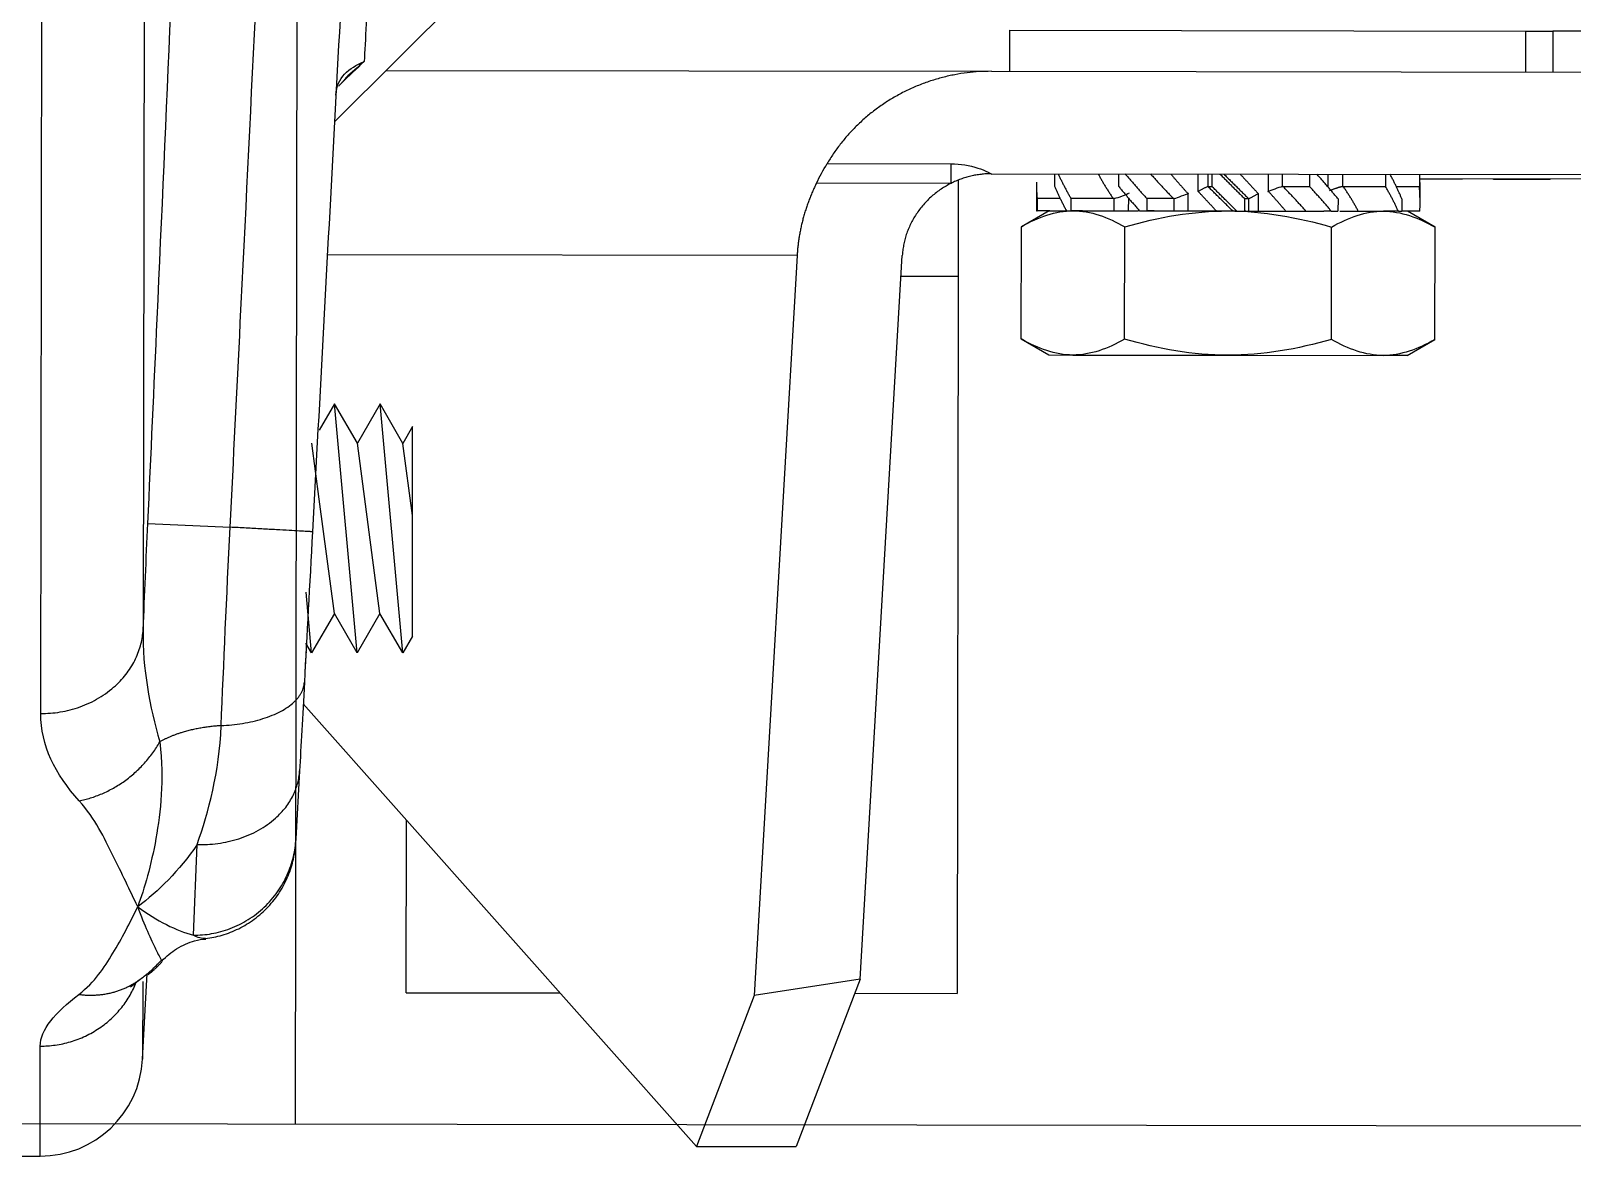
# Model space of a CAD drawing. Header units: millimetres. Extents: x 9 to 403, y 12 to 283.
# Drawn here: x 69.20903 to 69.25698, y 241.09897 to 241.13398 of the extents above; entities that cross this region are included whole.
import ezdxf

# ---------------------------------------------------------------- set-up
doc = ezdxf.new("R2010")
doc.units = ezdxf.units.MM
doc.layers.add('SITE_20200109$0$22', color=40, linetype='Continuous')

# ---------------------------------------------------------------- blocks, each defined once
blk = doc.blocks.new('SITE_20200109$0$A$C3D8971C')
at = {"color": 9, "linetype": 'Continuous'}
for p, q in [((-705, -960.5), (-705, -750.5)), ((-705, -800.5), (-305, -800.5))]:
    blk.add_line(p, q, dxfattribs=at)
at = {"color": 9, "linetype": 'Continuous', "extrusion": (0, 1, 0)}
for p, q in [((-706, -789.194), (-706, -792.556)), ((-706, -792.556), (-702.577, -792.556)), ((-692.232, -792.556), (-652.276, -792.556)), ((-702.979, -795.739), (-700.317, -795.878)), ((-700.558, -795.739), (-702.979, -795.739)), ((-650.846, -795.739), (-689.619, -795.739)), ((-686.314, -795.879), (-686.428, -798.439)), ((-699.12, -797.316), (-696.301, -797.427)), ((-696.121, -800.499), (-696.166, -800.497)), ((-694.007, -800.61), (-696.121, -800.499)), ((-691.918, -800.719), (-705.671, -812.969)), ((-690.33, -800.975), (-690.031, -800.803)), ((-690.33, -800.975), (-688.444, -800.803)), ((-689.102, -801.684), (-690.33, -800.975)), ((-685.555, -801.209), (-683.811, -800.975)), ((-689.102, -801.684), (-685.555, -801.209)), ((-682.583, -801.684), (-683.406, -801.209)), ((-677.95, -816.064), (-677.95, -801.452)), ((-690.33, -802.393), (-689.102, -801.684)), ((-690.33, -802.393), (-682.583, -801.684)), ((-683.811, -802.393), (-682.583, -801.684)), ((-673.813, -801.669), (-656.168, -819.314)), ((-689.102, -803.102), (-690.33, -802.393)), ((-689.102, -803.102), (-683.811, -802.393)), ((-682.583, -803.102), (-683.811, -802.393)), ((-690.33, -803.811), (-689.102, -803.102)), ((-690.33, -803.811), (-682.583, -803.102)), ((-683.811, -803.811), (-682.583, -803.102)), ((-672.213, -803.269), (-672.213, -822.097)), ((-700.9, -803.933), (-695.526, -803.933)), ((-700.9, -803.933), (-700.9, -808.72)), ((-689.809, -804.112), (-690.33, -803.811)), ((-686.057, -804.112), (-683.811, -803.811)), ((-683.289, -804.112), (-683.811, -803.811)), ((-689.809, -804.112), (-683.289, -804.112)), ((-700.969, -814.756), (-705.671, -812.969)), ((-705.671, -812.969), (-705.671, -816.075)), ((-700.457, -818.057), (-700.969, -814.756)), ((-677.95, -816.064), (-700.969, -814.756)), ((-700.457, -818.057), (-705.671, -816.075)), ((-675.7, -820.848), (-675.7, -816.663)), ((-675.091, -816.992), (-675.091, -820.848)), ((-700.9, -817.888), (-700.9, -821.069)), ((-700.457, -818.057), (-677.95, -819.335)), ((-678.587, -819.299), (-678.587, -821.069)), ((-678.587, -821.069), (-700.9, -821.069)), ((-675.6, -821.069), (-678.587, -821.069)), ((-675.7, -820.848), (-675.091, -820.848)), ((-675.4, -822.097), (-675.4, -877.416)), ((-672.213, -822.097), (-672.213, -877.416)), ((-670.937, -822.663), (-672.213, -822.663)), ((-670.937, -822.663), (-670.937, -838.719)), ((-680.538, -823.038), (-681.035, -823.9)), ((-680.538, -823.038), (-677.045, -823.038)), ((-676.548, -823.9), (-677.045, -823.038)), ((-676.548, -823.51), (-676.548, -823.526)), ((-676.165, -823.526), (-676.548, -823.526)), ((-676.548, -823.926), (-676.548, -823.526)), ((-675.659, -823.504), (-676.289, -823.504)), ((-676.165, -824.243), (-676.165, -823.526)), ((-681.035, -823.9), (-681.035, -824.646)), ((-676.548, -823.9), (-676.548, -824.438)), ((-675.4, -824.068), (-675.783, -824.068)), ((-681.035, -824.646), (-681.035, -829.471)), ((-676.548, -824.438), (-676.548, -824.578)), ((-676.548, -824.942), (-676.548, -824.578)), ((-676.165, -824.578), (-676.548, -824.578)), ((-676.548, -824.646), (-676.548, -826.684)), ((-676.165, -825.891), (-676.165, -824.578)), ((-676.548, -825.922), (-676.163, -825.922)), ((-675.4, -826.057), (-675.783, -826.057)), ((-680.538, -826.255), (-677.045, -826.255)), ((-676.145, -826.364), (-676.548, -826.364)), ((-676.548, -826.715), (-676.548, -826.941)), ((-676.165, -826.941), (-676.548, -826.941)), ((-676.548, -827.171), (-676.548, -826.941)), ((-676.548, -826.941), (-676.548, -829.471)), ((-676.165, -827.771), (-676.165, -826.941)), ((-676.548, -827.791), (-676.163, -827.791)), ((-676.007, -828.218), (-676.548, -828.218)), ((-675.941, -828.536), (-675.4, -828.536)), ((-675.4, -828.832), (-675.785, -828.832)), ((-675.783, -828.835), (-675.783, -828.961)), ((-675.4, -828.961), (-675.783, -828.961)), ((-681.035, -829.471), (-681.035, -834.297)), ((-676.548, -829.471), (-676.548, -829.696)), ((-676.548, -829.731), (-676.548, -829.696)), ((-676.548, -829.731), (-676.548, -829.981)), ((-676.548, -830.016), (-676.548, -829.981)), ((-676.165, -829.981), (-676.548, -829.981)), ((-676.548, -829.981), (-676.548, -832.45)), ((-676.548, -830.111), (-676.163, -830.111)), ((-676.165, -830.108), (-676.165, -829.981)), ((-676.007, -830.407), (-676.548, -830.407)), ((-675.941, -830.725), (-675.4, -830.725)), ((-675.4, -831.152), (-675.785, -831.152)), ((-675.783, -831.172), (-675.783, -832.002)), ((-675.4, -832.002), (-675.783, -832.002)), ((-680.538, -832.688), (-677.045, -832.688)), ((-676.548, -832.677), (-676.548, -832.45)), ((-676.548, -832.677), (-676.548, -832.886)), ((-675.802, -832.579), (-675.4, -832.579)), ((-676.165, -832.886), (-676.548, -832.886)), ((-676.548, -832.939), (-676.548, -834.297)), ((-675.4, -833.021), (-675.785, -833.021)), ((-675.783, -833.052), (-675.783, -834.365)), ((-681.035, -835.043), (-681.035, -834.297)), ((-676.548, -834.405), (-676.548, -834.297)), ((-676.548, -834.764), (-676.548, -834.405)), ((-675.4, -834.365), (-675.783, -834.365)), ((-675.783, -834.7), (-675.783, -835.417)), ((-681.035, -835.043), (-680.538, -835.905)), ((-677.045, -835.905), (-676.548, -835.043)), ((-676.548, -834.764), (-676.548, -834.875)), ((-676.165, -834.875), (-676.548, -834.875)), ((-676.548, -835.043), (-676.548, -834.875)), ((-676.548, -835.433), (-676.548, -835.043)), ((-676.289, -835.438), (-675.659, -835.438)), ((-675.4, -835.417), (-675.783, -835.417)), ((-675.553, -835.484), (-675.553, -835.438)), ((-675.553, -835.484), (-675.527, -835.484)), ((-675.553, -835.549), (-675.553, -835.484)), ((-675.553, -835.549), (-675.527, -835.549)), ((-675.553, -835.635), (-675.553, -835.549)), ((-675.553, -835.699), (-675.553, -835.635)), ((-675.553, -835.635), (-675.527, -835.635)), ((-675.527, -835.437), (-675.527, -864.076)), ((-680.538, -835.905), (-677.045, -835.905)), ((-675.553, -835.699), (-675.527, -835.699)), ((-675.553, -835.785), (-675.553, -835.699)), ((-675.553, -835.785), (-675.527, -835.785)), ((-675.553, -835.871), (-675.553, -835.785)), ((-675.553, -835.871), (-675.527, -835.871)), ((-675.553, -835.957), (-675.553, -835.871)), ((-675.553, -836.043), (-675.553, -835.957)), ((-675.553, -835.957), (-675.527, -835.957)), ((-675.553, -836.387), (-675.553, -836.043)), ((-675.553, -836.043), (-675.527, -836.043)), ((-675.553, -836.495), (-675.553, -836.387)), ((-675.553, -836.387), (-675.527, -836.387)), ((-675.553, -836.495), (-675.527, -836.495)), ((-675.553, -836.559), (-675.553, -836.495)), ((-675.553, -836.667), (-675.553, -836.559)), ((-675.553, -836.559), (-675.527, -836.559)), ((-675.553, -836.667), (-675.527, -836.667)), ((-675.553, -836.753), (-675.553, -836.667)), ((-675.553, -836.753), (-675.527, -836.753)), ((-675.553, -837.719), (-675.527, -837.719)), ((-675.553, -837.741), (-675.553, -837.719)), ((-675.553, -837.741), (-675.527, -837.741)), ((-675.553, -837.762), (-675.553, -837.741)), ((-675.553, -837.762), (-675.527, -837.762)), ((-675.553, -837.784), (-675.553, -837.762)), ((-675.553, -837.784), (-675.527, -837.784)), ((-675.553, -837.827), (-675.553, -837.784)), ((-675.553, -837.827), (-675.527, -837.827)), ((-675.553, -837.87), (-675.553, -837.827)), ((-675.553, -837.913), (-675.553, -837.87)), ((-675.553, -837.87), (-675.527, -837.87)), ((-675.553, -837.913), (-675.527, -837.913)), ((-675.553, -837.956), (-675.553, -837.913)), ((-675.553, -837.999), (-675.553, -837.956)), ((-675.553, -837.956), (-675.527, -837.956)), ((-675.553, -838.063), (-675.553, -837.999)), ((-675.553, -837.999), (-675.527, -837.999)), ((-675.553, -838.106), (-675.553, -838.063)), ((-675.553, -838.063), (-675.527, -838.063)), ((-675.553, -838.192), (-675.553, -838.106)), ((-675.553, -838.106), (-675.527, -838.106)), ((-675.553, -838.321), (-675.553, -838.192)), ((-675.553, -838.192), (-675.527, -838.192)), ((-675.553, -838.321), (-675.527, -838.321)), ((-675.553, -838.407), (-675.553, -838.321)), ((-675.553, -838.407), (-675.527, -838.407)), ((-675.553, -838.493), (-675.553, -838.407)), ((-675.553, -838.579), (-675.553, -838.493)), ((-675.553, -838.493), (-675.527, -838.493)), ((-675.553, -838.579), (-675.527, -838.579)), ((-675.553, -838.665), (-675.553, -838.579)), ((-675.553, -838.773), (-675.553, -838.665)), ((-675.553, -838.665), (-675.527, -838.665)), ((-675.553, -838.859), (-675.553, -838.773)), ((-675.553, -838.773), (-675.527, -838.773)), ((-675.553, -839.117), (-675.553, -838.859)), ((-675.553, -838.859), (-675.527, -838.859)), ((-672.213, -838.719), (-670.937, -838.719)), ((-670.937, -838.719), (-670.937, -839.561)), ((-675.553, -839.224), (-675.553, -839.117)), ((-675.553, -839.117), (-675.527, -839.117)), ((-675.553, -839.224), (-675.527, -839.224)), ((-675.553, -839.332), (-675.553, -839.224)), ((-675.553, -839.418), (-675.553, -839.332)), ((-675.553, -839.332), (-675.527, -839.332)), ((-675.553, -839.418), (-675.527, -839.418)), ((-675.553, -839.482), (-675.553, -839.418)), ((-675.553, -839.482), (-675.527, -839.482)), ((-670.937, -839.561), (-672.213, -839.561)), ((-670.937, -859.952), (-670.937, -839.561))]:
    blk.add_line(p, q, dxfattribs=at)
at = {"color": 9, "linetype": 'Continuous'}
blk.add_arc((-702.812, -792.556), 3.187, 180, 267, dxfattribs=at)
for points, weights in [([(-702.577, -792.556), (-702.577, -794.756), (-700.589, -795.536)], [1, 0.822940089823, 1]), ([(-692.232, -792.556), (-692.232, -795.581), (-689.619, -795.739)], [1, 0.725374371012, 1]), ([(-700.966, -793.752), (-701.106, -794.824), (-700.501, -795.645)], [1, 0.939449207723, 1]), ([(-694.943, -793.752), (-694.631, -795.398), (-693.111, -796.258)], [1, 0.872575369387, 1]), ([(-692.6, -798.168), (-692.678, -796.995), (-693.111, -796.258)], [1, 0.93644743794, 1]), ([(-699.12, -797.316), (-699.122, -800.342), (-696.121, -800.499)], [1, 0.725252226729, 1]), ([(-699.222, -797.693), (-698.9, -800.353), (-696.224, -800.494)], [1, 0.765443350287, 1]), ([(-696.301, -797.427), (-696.366, -800.487), (-694.007, -800.61)], [1, 0.721252693123, 1]), ([(-692.6, -798.168), (-692.472, -800.691), (-691.246, -800.755)], [1, 0.778359718546, 1]), ([(-686.567, -800.997), (-686.563, -800.997), (-686.428, -798.437)], [1, 0.773272053781, 1]), ([(-675.7, -816.663), (-676.778, -816.131), (-677.95, -816.064)], [1, 0.979773482224, 1]), ([(-672.213, -822.097), (-672.213, -818.69), (-675.091, -816.992)], [1, 0.865541803214, 1]), ([(-675.7, -820.848), (-676.42, -819.422), (-677.95, -819.335)], [1, 0.857532710902, 1]), ([(-675.4, -822.097), (-675.4, -821.443), (-675.7, -820.848)], [1, 0.970123741117, 1]), ([(-676.289, -823.504), (-676.418, -823.504), (-676.548, -823.51)], [1, 0.999763737014, 1]), ([(-675.659, -823.504), (-675.913, -823.504), (-676.165, -823.526)], [1, 0.999084850572, 1]), ([(-675.783, -824.068), (-676.162, -824.231), (-676.548, -824.438)], [1, 0.997918970676, 1]), ([(-675.4, -824.179), (-675.785, -824.357), (-676.165, -824.578)], [1, 0.997918970676, 1]), ([(-675.4, -825.427), (-675.789, -825.632), (-676.165, -825.891)], [1, 0.996418354984, 1]), ([(-675.783, -826.057), (-676.162, -826.373), (-676.548, -826.715)], [1, 0.99791897069, 1]), ([(-675.4, -826.266), (-675.785, -826.591), (-676.165, -826.941)], [1, 0.997918970671, 1]), ([(-675.4, -827.056), (-675.789, -827.4), (-676.165, -827.771)], [1, 0.996418354984, 1]), ([(-675.4, -827.683), (-675.708, -827.943), (-676.007, -828.218)], [1, 0.997706493403, 1]), ([(-676.548, -829.102), (-676.239, -828.816), (-675.941, -828.536)], [1, 0.997706493416, 1]), ([(-676.548, -829.611), (-676.158, -829.219), (-675.783, -828.835)], [1, 0.996418355064, 1]), ([(-676.548, -829.731), (-676.162, -829.346), (-675.783, -828.961)], [1, 0.997918970652, 1]), ([(-675.4, -829.212), (-675.785, -829.597), (-676.165, -829.981)], [1, 0.997918970795, 1]), ([(-675.4, -829.332), (-675.789, -829.724), (-676.165, -830.108)], [1, 0.996418354974, 1]), ([(-675.4, -829.841), (-675.708, -830.127), (-676.007, -830.407)], [1, 0.99770649339, 1]), ([(-676.548, -831.26), (-676.239, -831), (-675.941, -830.725)], [1, 0.997706493399, 1]), ([(-676.548, -831.887), (-676.158, -831.543), (-675.783, -831.172)], [1, 0.996418354993, 1]), ([(-676.548, -832.677), (-676.162, -832.352), (-675.783, -832.002)], [1, 0.997918970682, 1]), ([(-676.165, -832.886), (-675.785, -832.57), (-675.4, -832.228)], [1, 0.997918970691, 1]), ([(-676.548, -833.516), (-676.158, -833.311), (-675.783, -833.052)], [1, 0.996418354992, 1]), ([(-676.548, -834.764), (-676.162, -834.586), (-675.783, -834.365)], [1, 0.997918970677, 1]), ([(-676.165, -834.875), (-675.785, -834.712), (-675.4, -834.505)], [1, 0.997918970677, 1]), ([(-676.548, -835.433), (-676.162, -835.45), (-675.783, -835.417)], [1, 0.997918970675, 1])]:
    blk.add_rational_spline(points, weights, degree=2, dxfattribs=at)
for points, degree in [([(-702.577, -792.556), (-702.073, -792.556), (-701.529, -793.015), (-700.966, -793.752)], 3), ([(-694.943, -793.752), (-694.118, -793.012), (-693.224, -792.556), (-692.232, -792.556)], 3), ([(-700.735, -795.364), (-700.491, -795.666)], 1), ([(-698.236, -795.581), (-698.68, -796.178), (-698.982, -796.784), (-699.12, -797.316)], 3), ([(-696.301, -797.427), (-697.112, -796.869), (-697.761, -796.22), (-698.236, -795.581)], 3), ([(-689.619, -795.739), (-690.833, -795.712), (-692.007, -795.948), (-693.111, -796.258)], 3), ([(-689.619, -795.739), (-688.538, -795.782), (-687.426, -795.829), (-686.314, -795.879)], 3), ([(-700.353, -795.904), (-700.169, -796.145), (-699.94, -796.343)], 2), ([(-699.224, -797.693), (-699.235, -797.575), (-699.195, -797.448), (-699.12, -797.316)], 3), ([(-696.301, -797.427), (-695.273, -797.78), (-694.06, -798.11), (-692.6, -798.168)], 3), ([(-692.6, -798.168), (-690.703, -798.244), (-688.589, -798.336), (-686.428, -798.439)], 3), ([(-691.246, -800.755), (-692.343, -800.697), (-693.219, -800.651), (-694.007, -800.61)], 3), ([(-686.567, -801), (-688.204, -800.914), (-689.808, -800.83), (-691.246, -800.755)], 3), ([(-690.293, -800.805), (-690.525, -800.793), (-690.754, -800.781), (-690.977, -800.769)], 3), ([(-672.984, -801.712), (-672.423, -801.741), (-672.14, -802.111), (-671.937, -802.588)], 3), ([(-672.702, -801.797), (-672.458, -802.019)], 1), ([(-671.937, -802.588), (-672.165, -802.349), (-672.392, -802.11), (-672.619, -801.87)], 3), ([(-671.937, -802.588), (-672.105, -802.39), (-672.276, -802.195), (-672.452, -802.006)], 3), ([(-675.7, -816.663), (-675.497, -816.764), (-675.291, -816.874), (-675.091, -816.992)], 3), ([(-681.035, -824.646), (-681.035, -824.101), (-680.838, -823.558), (-680.538, -823.038)], 3), ([(-677.045, -823.038), (-676.745, -823.558), (-676.548, -824.101), (-676.548, -824.646)], 3), ([(-680.538, -826.255), (-680.84, -825.731), (-681.035, -825.191), (-681.035, -824.646)], 3), ([(-676.548, -824.646), (-676.548, -825.191), (-676.743, -825.731), (-677.045, -826.255)], 3), ([(-676.163, -825.922), (-676.164, -825.911), (-676.165, -825.901), (-676.165, -825.891)], 3), ([(-676.163, -825.922), (-676.129, -826.08), (-676.045, -826.292), (-675.988, -826.395)], 3), ([(-681.035, -829.471), (-681.035, -828.379), (-680.841, -827.304), (-680.538, -826.255)], 3), ([(-677.045, -826.255), (-676.741, -827.307), (-676.548, -828.375), (-676.548, -829.471)], 3), ([(-676.163, -827.791), (-676.164, -827.785), (-676.165, -827.778), (-676.165, -827.771)], 3), ([(-676.163, -827.791), (-676.129, -827.91), (-676.041, -828.137), (-675.994, -828.245)], 3), ([(-675.785, -828.832), (-675.941, -828.536)], 1), ([(-675.785, -828.832), (-675.783, -828.833), (-675.783, -828.834), (-675.783, -828.835)], 3), ([(-680.538, -832.688), (-680.842, -831.636), (-681.035, -830.568), (-681.035, -829.471)], 3), ([(-676.548, -829.471), (-676.548, -830.563), (-676.742, -831.638), (-677.045, -832.688)], 3), ([(-676.163, -830.111), (-676.164, -830.11), (-676.165, -830.109), (-676.165, -830.108)], 3), ([(-676.163, -830.111), (-676.007, -830.407)], 1), ([(-675.785, -831.152), (-675.819, -831.031), (-675.907, -830.805), (-675.953, -830.697)], 3), ([(-675.785, -831.152), (-675.783, -831.158), (-675.783, -831.165), (-675.783, -831.172)], 3), ([(-681.035, -834.297), (-681.035, -833.751), (-680.841, -833.213), (-680.538, -832.688)], 3), ([(-677.045, -832.688), (-676.741, -833.215), (-676.548, -833.749), (-676.548, -834.297)], 3), ([(-675.785, -833.021), (-675.819, -832.86), (-675.918, -832.617)], 2), ([(-675.785, -833.021), (-675.783, -833.032), (-675.783, -833.042), (-675.783, -833.052)], 3), ([(-680.538, -835.905), (-680.842, -835.379), (-681.035, -834.845), (-681.035, -834.297)], 3), ([(-676.548, -834.297), (-676.548, -834.843), (-676.742, -835.38), (-677.045, -835.905)], 3)]:
    blk.add_open_spline(points, degree=degree, dxfattribs=at)
for points, knots in [([(-700.966, -793.752), (-700.575, -794.265), (-700.142, -794.53), (-699.228, -795.088), (-698.743, -795.334), (-698.236, -795.581)], [0, 0, 0, 0, 0.5, 0.5, 1, 1, 1, 1]), ([(-698.236, -795.581), (-697.729, -795.334), (-697.196, -795.088), (-696.092, -794.53), (-695.514, -794.265), (-694.943, -793.752)], [0, 0, 0, 0, 0.5, 0.5, 1, 1, 1, 1]), ([(-700.509, -795.631), (-700.44, -795.726), (-700.37, -795.82), (-700.189, -796.045), (-700.012, -796.217), (-699.906, -796.307)], [0, 0, 0, 0, 0.142794, 0.500605, 1, 1, 1, 1]), ([(-698.236, -795.581), (-698.81, -795.786), (-699.264, -795.996), (-699.721, -796.224), (-699.824, -796.28), (-699.931, -796.328)], [0, 0, 0, 0, 0.626419, 0.626419, 1, 1, 1, 1]), ([(-693.111, -796.258), (-694.322, -796.401), (-695.27, -796.292), (-696.951, -795.996), (-697.661, -795.786), (-698.236, -795.581)], [0, 0, 0, 0, 0.5, 0.5, 1, 1, 1, 1]), ([(-686.314, -795.879), (-684.191, -795.974), (-682.068, -796.068), (-673.573, -796.44), (-667.2, -796.709), (-660.826, -796.96)], [0, 0, 0, 0, 0.249897, 0.249897, 1, 1, 1, 1]), ([(-699.927, -796.33), (-699.775, -796.479), (-699.498, -796.803), (-699.289, -797.314), (-699.242, -797.578), (-699.239, -797.696)], [0, 0, 0, 0, 0.334565, 0.727103, 1, 1, 1, 1]), ([(-686.428, -798.439), (-684.306, -798.543), (-682.183, -798.645), (-673.685, -799.054), (-667.309, -799.355), (-660.932, -799.648)], [0, 0, 0, 0, 0.249754, 0.249754, 1, 1, 1, 1]), ([(-661.079, -802.336), (-665.323, -802.113), (-669.568, -801.891), (-678.064, -801.446), (-682.315, -801.223), (-686.567, -801)], [0, 0, 0, 0, 0.499547, 0.499547, 1, 1, 1, 1]), ([(-651.371, -803.7), (-656.74, -803.41), (-661.267, -803.165), (-668.195, -802.791), (-670.669, -802.657), (-671.937, -802.588)], [0, 0, 0, 0, 0.5, 0.5, 1, 1, 1, 1]), ([(-675.091, -820.848), (-675.091, -821.138), (-675.136, -821.431), (-675.222, -821.686), (-675.259, -821.797), (-675.303, -821.906), (-675.356, -822.011), (-675.41, -822.115)], [0, 0, 0, 0, 0.671678, 0.671678, 0.671678, 0.985812, 1, 1, 1, 1])]:
    blk.add_open_spline(points, degree=3, knots=knots, dxfattribs=at)
blk = doc.blocks.new('AUDIT_I_200528142514-0')
at = {"layer": 'SITE_20200109$0$22', "color": 8, "rotation": 89.92133469272197}
blk.add_blockref('SITE_20200109$0$A$C3D8971C', (248392.588, 243549.641), dxfattribs=at)

msp = doc.modelspace()

# ---------------------------------------------------------------- block references
at = {"linetype": 'Continuous', "xscale": 0.001000002026557922, "yscale": 0.001000002026557922, "zscale": 0.001000002026557922}
msp.add_blockref('AUDIT_I_200528142514-0', (-179.975357, -1.744072), dxfattribs=at)

doc.saveas('drawing.dxf')
